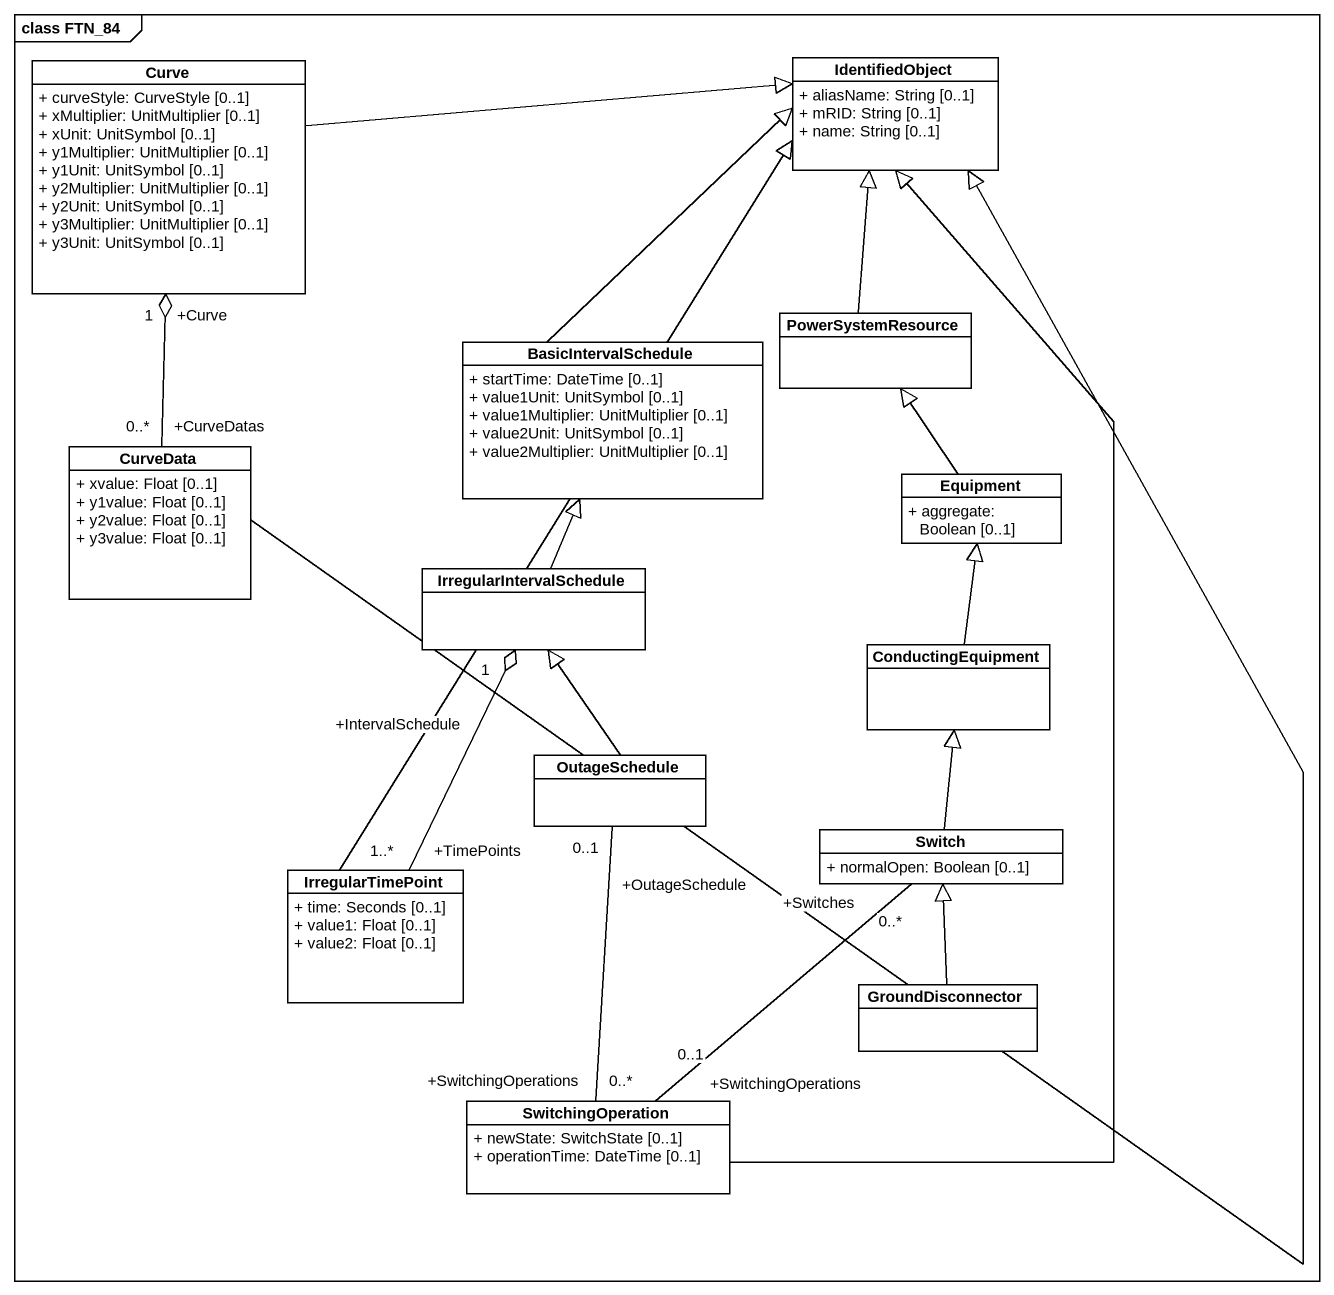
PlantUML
@startuml
mainframe class FTN_84
hide circle
hide empty members
skinparam classAttributeIconSize 0
class Curve {
  + curveStyle: CurveStyle [0..1]
  + xMultiplier: UnitMultiplier [0..1]
  + xUnit: UnitSymbol [0..1]
  + y1Multiplier: UnitMultiplier [0..1]
  + y1Unit: UnitSymbol [0..1]
  + y2Multiplier: UnitMultiplier [0..1]
  + y2Unit: UnitSymbol [0..1]
  + y3Multiplier: UnitMultiplier [0..1]
  + y3Unit: UnitSymbol [0..1]
}
class IdentifiedObject {
  + aliasName: String [0..1]
  + mRID: String [0..1]
  + name: String [0..1]
}
class BasicIntervalSchedule {
  + startTime: DateTime [0..1]
  + value1Unit: UnitSymbol [0..1]
  + value1Multiplier: UnitMultiplier [0..1]
  + value2Unit: UnitSymbol [0..1]
  + value2Multiplier: UnitMultiplier [0..1]
}
class PowerSystemResource
class CurveData {
  + xvalue: Float [0..1]
  + y1value: Float [0..1]
  + y2value: Float [0..1]
  + y3value: Float [0..1]
}
class Equipment {
  + aggregate: Boolean [0..1]
}
class IrregularIntervalSchedule
class ConductingEquipment
class OutageSchedule
class IrregularTimePoint {
  + time: Seconds [0..1]
  + value1: Float [0..1]
  + value2: Float [0..1]
}
class Switch {
  + normalOpen: Boolean [0..1]
}
class GroundDisconnector
class SwitchingOperation {
  + newState: SwitchState [0..1]
  + operationTime: DateTime [0..1]
}
Curve -right-|> IdentifiedObject
BasicIntervalSchedule -up-|> IdentifiedObject
PowerSystemResource -up-|> IdentifiedObject
CurveData "+CurveDatas\n0..*" -up-o "+Curve\n1" Curve
CurveData -right-|> IdentifiedObject
Equipment -up-|> PowerSystemResource
IrregularIntervalSchedule -up-|> BasicIntervalSchedule
IrregularIntervalSchedule "+IntervalSchedule\n1" o-- "+TimePoints\n1..*" IrregularTimePoint
ConductingEquipment -up-|> Equipment
OutageSchedule -up-|> IrregularIntervalSchedule
IrregularTimePoint -up-|> IdentifiedObject
Switch -up-|> ConductingEquipment
GroundDisconnector -up-|> Switch
SwitchingOperation -up-|> IdentifiedObject
SwitchingOperation "+SwitchingOperations\n0..*" -up- "+OutageSchedule\n0..1" OutageSchedule
SwitchingOperation "+SwitchingOperations\n0..1" -up- "+Switches\n0..*" Switch
@enduml
